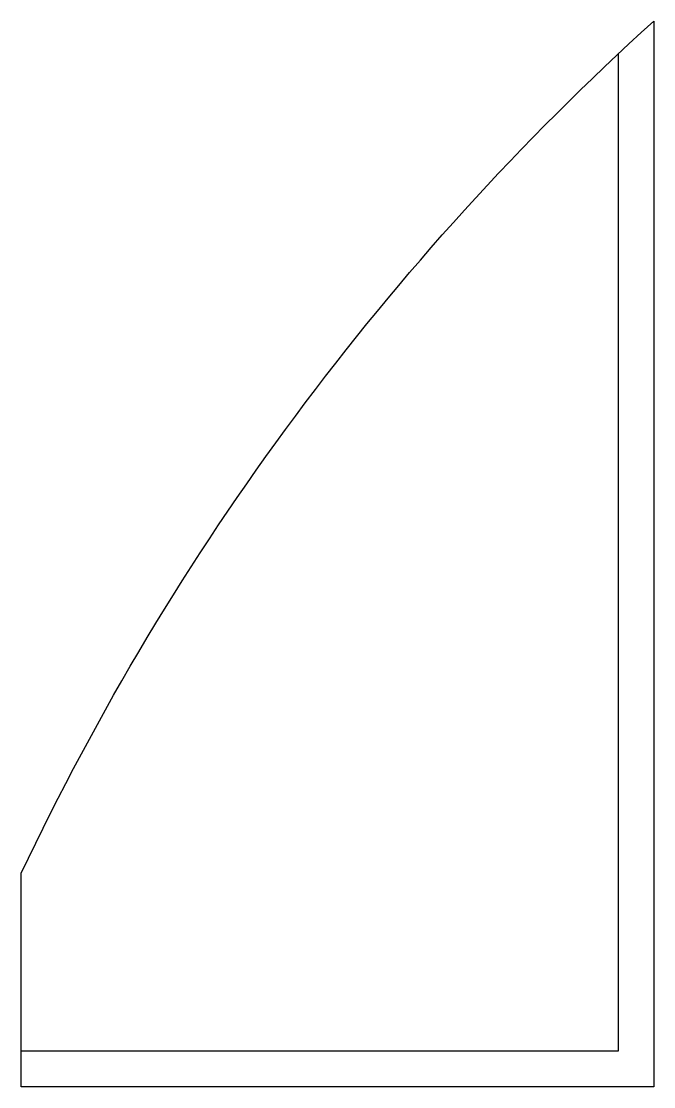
# Model space of a CAD drawing. Header units: millimetres. Extents: x -207.7 to -154.1, y 80 to 170.4.
import ezdxf

# ---------------------------------------------------------------- set-up
doc = ezdxf.new("R2010")
doc.units = ezdxf.units.MM
doc.layers.get('0').update_dxf_attribs({"linetype": 'CONTINUOUS'})

msp = doc.modelspace()

# ---------------------------------------------------------------- linework, layer by layer
for p, q in [((-157.125, 167.611), (-157.125, 83)), ((-157.125, 83), (-207.743, 83))]:
    msp.add_line(p, q)
msp.add_lwpolyline([(-207.743, 98.106, -0.098879), (-154.125, 170.374), (-154.125, 80), (-207.743, 80)], format="xyb", close=True)

doc.saveas('drawing.dxf')
